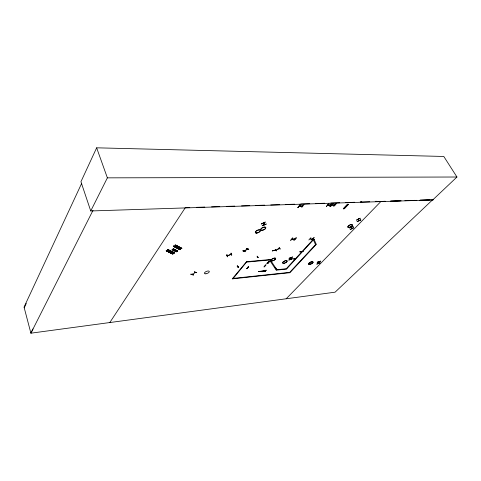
<?xml version="1.0" encoding="UTF-8"?>
<svg xmlns="http://www.w3.org/2000/svg" width="481" height="481" viewBox="0 0 481 481"><rect width="100%" height="100%" fill="white"/><g stroke="black" fill="none" stroke-linecap="round" stroke-linejoin="round"><path stroke-width="0.72" d="M238.366 267.165L238.245 267.454L237.301 265.819M238.245 267.448L237.193 266.071M238.402 267.346L237.343 265.969M319.035 261.79L318.548 263.42M268.314 261.544L271.933 260.54M227.02 254.984L227.411 256.8L226.93 254.786M227.405 256.794L226.804 255.044M227.579 256.692L226.954 254.984M263.528 224.068L264.021 224.02L263.594 224.188M288.81 259.92L292.406 258.616M289.075 258.327L292.713 256.968L289.087 258.261M359.06 220.713L358.195 218.999M358.844 220.671L360.78 219.871L357.179 221.741M359.042 220.719L358.874 220.394M290.831 257.762L290.789 259.253M290.758 259.409L290.975 257.696M352.062 228.637L351.569 227.182L352.038 228.511M302.729 206.012L299.609 206.115M327.934 204.798L328.144 205.134M312.632 239.706L312.289 239.947L312.524 239.688M317.25 262.325L320.671 261.111L317.177 262.199M318.404 263.456L319.005 261.911M320.136 262.891L316.757 264.135L320.063 262.716M261.688 271.224L258.477 271.651L261.634 271.05M174.086 253.156L167.629 249.711L174.176 253M167.917 249.729L174.693 252.778L174.308 253.036M172.414 249.441C170.027 249.771 183.7 254.581 172.084 249.573L176.347 251.743M172.324 249.423L176.587 251.593M177.309 251.226L177.723 250.962L173.334 248.797L172.998 249.068L177.549 251.082L173.443 248.797M179.828 249.609L173.364 246.344L179.774 249.627L180.189 249.386L173.719 246.11L173.388 246.338M180.141 249.405L180.435 249.224L174.02 245.929L173.491 246.164M175.018 245.22L181.421 248.527M181.65 248.479L181.944 248.304L175.547 244.991L175.246 245.172L181.698 248.461L174.97 245.154L181.337 248.683M172.95 253.854L166.384 250.661L166.685 250.481L173.19 253.709L172.541 254.094L166.276 250.745M166.679 250.499L173.19 253.709L172.655 253.926L166.119 250.733L172.835 253.92M168.007 249.573L167.641 249.795L174.332 253M347.607 204.215L343.29 208.868L347.895 204.257M348.364 204.233L344.143 208.844L348.587 204.239M272.312 250.956L276.076 249.873L272.366 250.89M271.975 260.822L268.356 261.838L271.975 260.834M343.32 208.874L347.787 204.209M299.958 251.882L302.988 251.359M300.042 251.773L303.078 251.539M237.903 266.66L238.311 266.462M257.215 257.221L257.624 257.022M24.242 307.846L26.251 303.427M96.645 147.817L80.94 181.728L90.741 210.973L432.738 199.94L456.95 177.014L443.801 156.463L96.645 147.817L107.377 177.85L90.741 210.973M81.728 183.231L24.05 307.118L30.898 333.183L335.095 292.177L432.539 199.862M275.914 250.24L279.635 248.503M279.587 248.449L279.22 248.701L279.112 248.274M33.003 328.908L30.898 333.183L93.031 210.293M276.004 268.194L275.595 268.314L275.902 268.164M293.921 259.409L294.27 259.319M231.307 254.239L227.375 255.862L227.206 255.453M227.754 255.639L227.242 255.429L227.393 255.862M301.827 251.455L301.521 251.641L301.749 251.419M109.704 322.721L185.299 207.696L189.797 207.551M193.434 274.753L193.338 275.072L190.933 274.278M191.065 274.182L193.512 274.952M242.941 250.86L243.049 250.559L245.274 251.635L242.947 250.872L245.088 251.749M257.251 257.203L257.569 257.04M275.95 250.222L276.304 250.126M192.358 274.585L192.55 274.356M195.599 272.426L195.154 272.631L195.514 272.384M293.957 259.397L294.27 259.229M168.182 249.579L174.693 252.778M173.857 245.935L180.255 249.23M246.867 262.073L270.202 259.938L270.575 259.512L246.579 261.694L232.239 278.878L289.899 272.697L316.131 244.564L315.554 244.607L289.334 272.757M232.876 278.812L247.102 261.345M300.342 204.804L297.913 207.545L300.198 204.84M302.687 206.012L302.188 205.67L302.327 206.139M302.266 206.151L302.17 205.688M304.01 204.696L301.725 207.401M247.462 248.978L244.216 251.13M248.593 266.528L246.723 268.729L248.689 266.348M246.729 268.711L248.731 266.51M247.553 249.026L244.246 251.214M266.859 263.305C268.903 260.54 270.009 263.642 266.895 263.366M231.271 254.269L227.357 255.802M268.548 259.83L271.795 259.68M258.477 271.657L258.501 271.356M292.707 238.047L290.626 240.416L292.791 237.867M264.027 266.847L265.927 264.694M266.011 264.881L264.111 266.979M294.029 240.157L296.11 237.812M293.999 240.181C298.07 235.45 295.929 238.973 293.909 239.995M326.467 206.319L328.884 203.86M326.389 206.493L328.824 203.697M327.783 205.159C333.417 204.1 329.96 205.471 330.736 205.044M332.317 203.788L329.677 206.223M329.948 206.403L332.317 203.794L332.04 203.607M330.615 206.331L332.978 203.716M333.02 203.746L330.477 206.355L332.918 203.553M333.736 206.072L336.201 203.607M336.357 203.631L333.868 206.235M312.993 238.829L312.494 238.534L312.866 238.408L313.035 238.756L310.095 238.943M313.071 238.738L312.71 238.865M286.255 268.759L312.794 239.881L314.093 239.496L316.251 244.27L315.554 244.607L313.384 239.839L286.466 269.095L276.473 270.13L276.84 269.727L286.832 268.699M311.057 239.791L314.207 239.454L310.966 239.604M275.144 267.713L276.01 268.981L275.114 267.532M275.439 249.549L276.353 250.986L275.415 249.356M264.009 224.976L263.011 223.244L263.961 224.789M286.171 298.809L380.976 201.425L385.461 201.286M358.339 219.336L358.91 220.809L358.688 220.484M192.701 274.374L192.178 274.158L192.304 274.537L195.436 272.426M190.927 274.314L191.029 273.99M246.488 248.533L248.797 249.296L246.398 248.334M302.621 206.133L299.212 206.253M330.639 205.074L330.543 204.72M330.88 205.159L327.735 205.249M335.004 204.906L331.968 204.984M334.944 205.008L331.848 205.11M291.877 239.195L295.057 238.955M294.967 239.057L291.865 239.285M247.871 267.592L248.232 267.55L247.841 267.664M312.728 238.774L312.656 238.426M264.941 266.023L265.037 265.915M264.183 270.346L263.233 271.025L263.137 270.448M261.923 271.585L262.253 271.741L262.933 270.971M266.203 270.136L265.259 270.821L265.163 270.244M263.943 271.374L264.279 271.531L264.959 270.761M262.007 271.765L263.017 271.152L262.897 270.472M262.987 271.476L263.305 271.633L263.269 271.134L264.261 270.526M265.001 271.266L265.32 271.422L265.29 270.923L266.282 270.322M264.027 271.561L265.037 270.947L264.923 270.268M238.281 266.558L237.945 266.642M360.149 218.188L356.511 220.015M356.589 220.154L360.215 218.284M358.225 219.144L358.579 219.384L358.327 218.951M349.657 228.006L353.252 226.244L349.597 227.928M353.691 227.621L350.126 229.383M265.284 222.114L261.207 224.032L265.247 222.048M262.253 225.823L266.348 224.002L262.181 225.661M313.251 239.562L313.955 239.219L314.087 239.586M237.187 266.101L238.45 267.358M257.185 256.295L258.321 257.654L257.076 256.151M279.239 247.703L280.237 249.104L279.112 247.565M277.363 249.254L279.112 248.467M231.505 254.876L231.806 254.978L231.217 253.234M231.223 253.246L230.916 253.138M279.251 248.701L279.076 248.304M227.561 255.291L227.778 255.7M246.5 248.479L248.629 249.368M194.282 271.807L196.765 272.733M175.391 244.991L181.788 248.304M177.705 250.986L173.196 248.96M233.219 278.403L289.694 272.366M263.708 222.913L264.724 224.657M263.558 222.986L264.508 224.711M267.767 262.361L269.138 262.271M231.608 255.026L231.024 253.289L231.589 255.074M360.245 201.816L361.748 201.767M375.246 201.341L376.743 201.292M196.543 207.335L204.792 207.07M211.538 206.854L219.787 206.589M226.533 206.373L234.782 206.108M241.528 205.892L249.777 205.627M255.772 205.435L264.766 205.146M270.767 204.954L279.762 204.665M285.762 204.473L294.757 204.184M300.757 203.992L309.752 203.703M315.752 203.511L324.747 203.229M330.748 203.036L339.742 202.748M345.743 202.555L354.737 202.267M360.738 202.074L369.733 201.786M375.727 201.593L384.68 201.305M390.608 201.118L400.24 200.805M405.429 200.643L415.001 200.336M420.141 200.168L429.695 199.862M390.692 201.13L401.154 200.811M404.894 200.697L416.847 200.336M419.835 200.246L433.387 199.831M107.377 177.85L456.95 177.014M192.574 273.996L192.286 274.531L192.135 274.212M173.07 248.966L177.453 251.136M173.455 246.182L179.876 249.477M194.354 271.951L196.669 272.583M314.081 237.596C309.343 242.322 314.183 238.883 313.991 237.458M263.51 223.04L264.412 224.573M357.07 221.507L360.81 219.943M330.561 205.165L330.381 204.846M353.812 227.874L350.246 229.647M310.936 237.674L308.838 239.977M299.988 251.599L299.964 251.906L303.042 251.509M294.594 259.728L293.879 258.405M292.472 258.874L288.883 260.101M263.047 271.254L263.065 271.657M265.067 271.05L265.085 271.446M267.382 262.891C268.362 263.816 269.113 261.375 267.382 262.891M300.204 204.816L297.907 207.539L300.192 204.828M263.841 225.066L262.842 223.334L263.841 225.066M271.176 261.129L270.478 261.466L276.16 270.051L276.84 269.727L271.176 261.129M294.005 258.537L294.685 259.902L294.005 258.537M205.958 273.785A2.621 1.088 -22.2 0 0 209.289 271.434A2.621 1.088 -22.2 0 0 205.321 272.005A2.621 1.088 -22.2 0 0 205.958 273.785M348.863 227.447A2.501 0.974 -27.6 0 0 352.357 225.114A2.501 0.974 -27.6 0 0 349.068 225.505A2.501 0.974 -27.6 0 0 348.863 227.447M348.815 227.381A2.519 0.98 -27.6 0 0 352.326 225.03A2.519 0.98 -27.6 0 0 349.02 225.421A2.519 0.98 -27.6 0 0 348.815 227.381M256.764 233.057A2.748 1.209 -24.7 0 0 260.401 230.483A2.748 1.209 -24.7 0 0 256.421 230.934A2.748 1.209 -24.7 0 0 256.764 233.057M256.722 232.978A2.766 1.215 -24.7 0 0 260.377 230.387A2.766 1.215 -24.7 0 0 256.367 230.844A2.766 1.215 -24.7 0 0 256.722 232.978M262.157 230.309A2.754 1.209 -24.9 0 0 265.813 227.729A2.754 1.209 -24.9 0 0 261.844 228.168A2.754 1.209 -24.9 0 0 262.157 230.309M262.109 230.231A2.772 1.215 -24.9 0 0 265.789 227.633A2.772 1.215 -24.9 0 0 261.796 228.078A2.772 1.215 -24.9 0 0 262.109 230.231M309.752 264.34A2.351 0.872 -25.7 0 0 312.969 262.217A2.339 0.866 -25.7 0 0 309.74 262.698A2.351 0.872 -25.7 0 0 309.752 264.34M312.969 262.217A2.351 0.872 -25.7 0 0 309.734 262.704A2.339 0.866 -25.7 0 0 309.758 264.334A2.339 0.866 -25.7 0 0 312.957 262.217M309.71 264.261A2.351 0.872 -25.7 0 0 312.933 262.133A2.351 0.872 -25.7 0 0 309.692 262.62A2.351 0.872 -25.7 0 0 309.71 264.261M283.874 263.299A2.429 0.938 -25 0 0 287.151 261.093A2.429 0.938 -25 0 0 283.718 261.592A2.429 0.938 -25 0 0 283.874 263.299M283.832 263.227A2.447 0.944 -25 0 0 287.127 261.009A2.447 0.944 -25 0 0 283.67 261.508A2.447 0.944 -25 0 0 283.832 263.227M272.378 260.846A2.489 0.986 -24.7 0 0 275.703 258.58A2.489 0.986 -24.7 0 0 272.15 259.085A2.489 0.986 -24.7 0 0 272.378 260.846M272.33 260.768A2.501 0.992 -24.7 0 0 275.679 258.495A2.501 0.992 -24.7 0 0 272.102 259A2.501 0.992 -24.7 0 0 272.33 260.768"/></g></svg>
